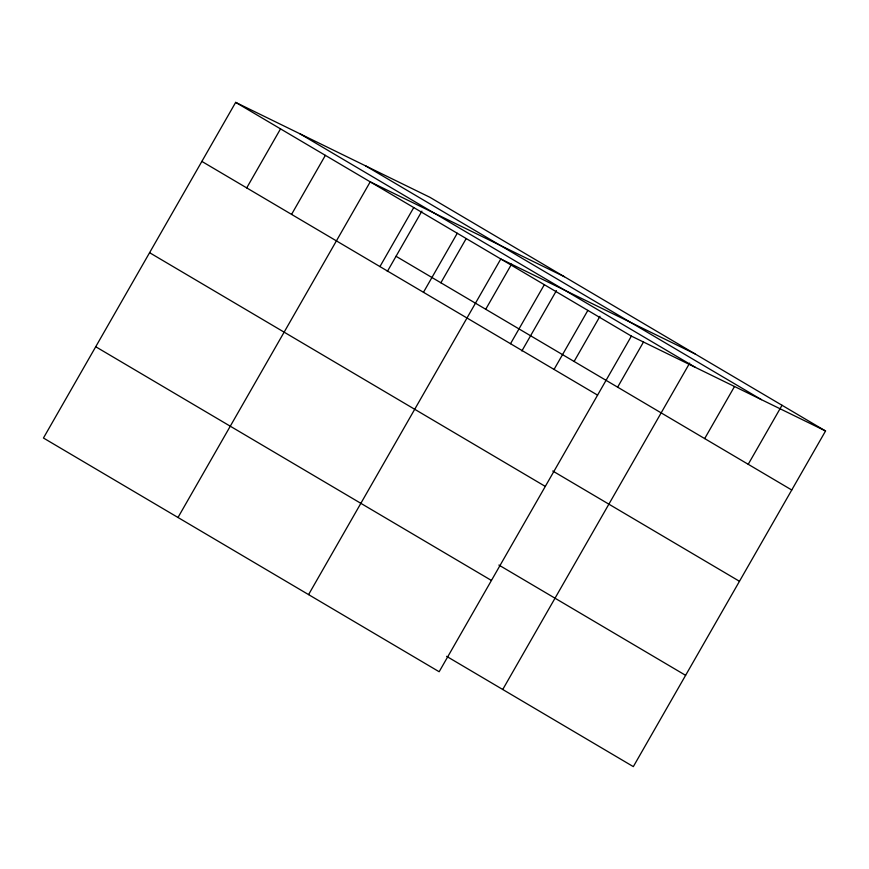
<?xml version="1.0" encoding="UTF-8"?>
<svg xmlns="http://www.w3.org/2000/svg" width="869" height="869" viewBox="0 0 869 869"><rect width="100%" height="100%" fill="white"/><g stroke="black" fill="none" stroke-linecap="round" stroke-linejoin="round"><path stroke-width="1.3" d="M825.55 430.981L429.84 197.263L235.673 102.379L43.45 438.019L439.16 671.737L631.383 336.107L825.55 430.981L633.327 766.621L446.612 656.334M246.709 187.9L280.524 128.873M291.56 214.393L325.364 155.355M177.993 517.489L370.216 181.849L564.383 276.722M379.938 266.587L413.742 207.561M387.324 271.497L421.889 211.145M423.464 292.299L457.268 233.261M440.876 282.773L466.066 238.79M308.571 594.613L500.794 258.973L694.961 353.846M485.728 309.266L511.58 264.122M510.516 343.711L544.331 284.684M521.867 350.967L556.432 290.615M554.053 369.423L587.857 310.396M574.105 361.461L599.958 316.316M617.631 387.172L643.484 342.028M502.738 689.486L689.66 363.112M704.683 438.584L734.511 386.499M748.22 464.296L782.024 405.269M365.762 165.946L761.472 399.664M299.751 133.696L695.461 367.413M235.673 102.379L631.383 336.107M396.036 256.29L791.746 490.007M201.869 161.417L597.579 395.134M552.749 471.009L739.465 581.285M149.587 252.694L545.298 486.412M498.893 565.056L685.608 675.332M95.731 346.742L491.441 580.459"/></g></svg>
